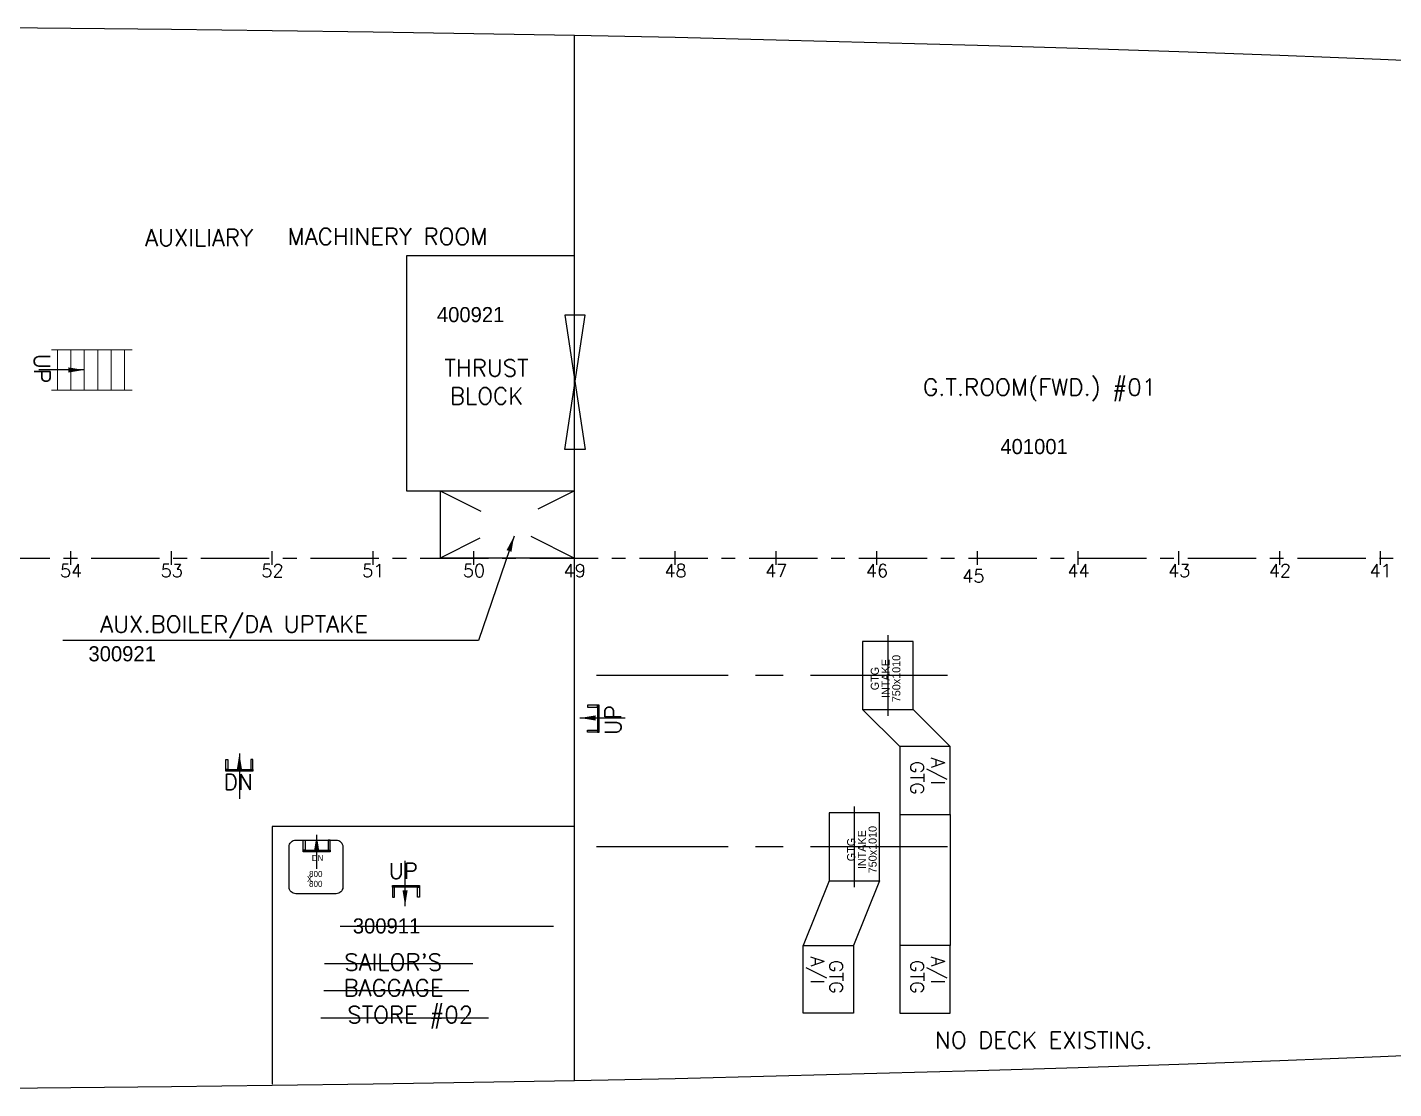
# Model space of a CAD drawing. Header units: inches. Extents: x -439515 to 169029, y 57889 to 226722.
# Drawn here: x 75790 to 93233, y 60522 to 74072 of the extents above; entities that cross this region are included whole.
import ezdxf
from ezdxf.enums import TextEntityAlignment as Align

# ---------------------------------------------------------------- set-up
doc = ezdxf.new("R2010")
doc.units = ezdxf.units.IN
doc.header["$LTSCALE"] = 700
doc.header["$MEASUREMENT"] = 0
for name, pattern in [('CENTER', [2, 1.25, -0.25, 0.25, -0.25]), ('CENTERX2', [4, 2.5, -0.5, 0.5, -0.5]), ('H1', [40, 20, -20]), ('PHANTOM', [2.5, 1.25, -0.25, 0.25, -0.25, 0.25, -0.25])]:
    doc.linetypes.add(name, pattern=pattern)
for name, color, linetype in [('00', 7, 'Continuous'), ('01', 7, 'Continuous'), ('3 DECK', 7, 'Continuous'), ('CL', 7, 'Continuous'), ('COMPT.NOS', 4, 'Continuous'), ('COMPTNAME', 7, 'Continuous'), ('HATCHES', 7, 'Continuous'), ('LIGHT_BULKHEADS', 7, 'Continuous')]:
    doc.layers.add(name, color=color, linetype=linetype)
doc.layers.add('LADDER', color=7, linetype='Continuous', lineweight=15)
doc.styles.add('ROMANS', font='romans')
doc.styles.add('style1', font='romans.shx', dxfattribs={"height": 250})
doc.dimstyles.get("Standard").update_dxf_attribs({"dimtxt": 150.18, "dimasz": 200.18, "dimexe": 0.8, "dimexo": 0.625, "dimgap": 0.09, "dimtad": 0, "dimtih": 1, "dimtoh": 1, "dimdec": 0, "dimzin": 0, "dimdsep": 46, "dimtxsty": 'Standard', "dimcen": 8.09, "dimclrd": 40, "dimclre": 40, "dimadec": 0, "dimazin": 0, "dimtfac": 1, "dimtdec": 0, "dimtofl": 0, "dimtmove": 0, "dimatfit": 3, "dimfxl": 1, "dimtolj": 1, "dimtzin": 0, "dimarcsym": 0})

# ---------------------------------------------------------------- blocks, each defined once
blk = doc.blocks.new('A1M', base_point=(36991, 2400))
at = {"linetype": 'Continuous'}
for p, q in [((37491, 2550), (36491, 2250)), ((36491, 2550), (37491, 2250)), ((36491, 2250), (36491, 2550)), ((37491, 2250), (37491, 2550))]:
    blk.add_line(p, q, dxfattribs=at)
blk = doc.blocks.new('A$C49E2739F')
at = {"layer": 'LADDER', "color": 3}
for p, q in [((112, 600), (1312, 600)), ((200, 600), (200, 0)), ((400, 600), (400, 0)), ((600, 600), (600, 0)), ((800, 600), (800, 0)), ((1000, 600), (1000, 0)), ((1200, 600), (1200, 0)), ((112, 0), (1312, 0))]:
    blk.add_line(p, q, dxfattribs=at)
blk = doc.blocks.new('qwas')
at = {"color": 3, "linetype": 'H1'}
blk.add_line((-836179, 147376), (-836179, 147776), dxfattribs=at)
at = {"color": 3, "linetype": 'Continuous'}
blk.add_lwpolyline([(-836192, 147376), (-836192, 147776), (-836167, 147776), (-836167, 147376)], close=True, dxfattribs=at)
at = {"layer": '00', "color": 3}
for points in [[(-836342, 147746), (-836192, 147746), (-836192, 147776), (-836342, 147776)], [(-836342, 147406), (-836192, 147406), (-836192, 147376), (-836342, 147376)]]:
    blk.add_lwpolyline(points, close=True, dxfattribs=at)

msp = doc.modelspace()

# ---------------------------------------------------------------- linework, layer by layer
at = {"color": 7}
for p, q in [((82775.8, 60624.4), (82775.8, 73970.3)), ((82775.8, 71155.5), (80632.4, 71155.5)), ((80632.4, 71155.5), (80632.4, 68154.7)), ((80632.4, 68154.7), (82775.8, 68154.7)), ((81061.1, 68154.7), (81061.1, 67297.3)), ((81061.1, 68154.7), (81579, 67895.8)), ((82775.8, 68154.7), (82306.9, 67920.3)), ((81568.2, 67550.9), (81061.1, 67297.3)), ((82217.2, 67576.7), (82775.8, 67297.3)), ((76345.5, 67211.6), (76345.5, 67383.1)), ((81489.8, 67211.6), (81489.8, 67383.1)), ((82775.8, 67211.6), (82775.8, 67383.1)), ((84061.9, 67211.6), (84061.9, 67383.1)), ((85348, 67211.6), (85348, 67383.1)), ((86634, 67211.6), (86634, 67383.1)), ((87920.1, 67211.6), (87920.1, 67383.1)), ((89206.2, 67211.6), (89206.2, 67383.1)), ((90492.2, 67211.6), (90492.2, 67383.1)), ((91778.3, 67211.6), (91778.3, 67383.1)), ((93064.3, 67211.6), (93064.3, 67383.1)), ((82775.8, 67297.3), (81061.1, 67297.3))]:
    msp.add_line(p, q, dxfattribs=at)
at = {"color": 7, "linetype": 'Continuous'}
for p, q in [((77631.6, 67211.6), (77631.6, 67383.1)), ((78917.7, 67211.6), (78917.7, 67383.1)), ((80203.7, 67211.6), (80203.7, 67383.1))]:
    msp.add_line(p, q, dxfattribs=at)
at = {"color": 5, "linetype": 'CENTER'}
msp.add_line((13603.7, 67297.3), (147274.5, 67297.3), dxfattribs=at)
at = {"color": 3, "linetype": 'CENTERX2'}
for p, q in [((86775.5, 66311.5), (86775.5, 65282.4)), ((87537.3, 65796.9), (83058.2, 65796.9)), ((86346.8, 64125.1), (86346.8, 63096.1)), ((87537.3, 63610.6), (83058.2, 63610.6))]:
    msp.add_line(p, q, dxfattribs=at)
at = {"color": 4}
for p, q in [((82775.8, 63867.8), (78917.7, 63867.8)), ((78917.7, 63867.8), (78917.7, 60580.7))]:
    msp.add_line(p, q, dxfattribs=at)
at = {"color": 2, "linetype": 'ByBlock'}
for p, q in [((79783.5, 62597.2), (82505.4, 62597.2)), ((79585.4, 62119.6), (81479.6, 62119.6)), ((79573.7, 61776), (81427.2, 61776)), ((79538.7, 61426.6), (81677.8, 61426.6))]:
    msp.add_line(p, q, dxfattribs=at)
at = {"color": 3}
for points in [[(86454, 65364), (87097, 65364), (87097, 66229.9), (86454, 66229.9)], [(86025.3, 63177.7), (86668.3, 63177.7), (86668.3, 64043.6), (86025.3, 64043.6)]]:
    msp.add_lwpolyline(points, close=True, dxfattribs=at)
at = {"color": 3, "linetype": 'PHANTOM'}
for points in [[(87572, 64888.9), (86928.9, 64888.9), (86928.9, 64022.9), (87572, 64022.9)], [(85696.1, 62350.3), (86339.1, 62350.3), (86339.1, 61484.3), (85696.1, 61484.3)], [(87572, 62350.3), (86928.9, 62350.3), (86928.9, 61484.3), (87572, 61484.3)]]:
    msp.add_lwpolyline(points, close=True, dxfattribs=at)
msp.add_lwpolyline([(79217.7, 63696.4), (79732.2, 63696.4, -0.4142136), (79817.9, 63610.6), (79817.9, 63096.2, -0.4142136), (79732.2, 63010.5), (79217.7, 63010.5, -0.4142136), (79132, 63096.2), (79132, 63610.6, -0.4142136)], format="xyb", close=True)
at = {"layer": '01', "color": 4, "linetype": 'ByBlock'}
for p, q in [((86454, 65364), (86928.9, 64888.9)), ((87097, 65364), (87572, 64888.9)), ((86928.9, 64022.9), (86928.9, 62350.3)), ((87572, 64022.9), (87572, 62350.3)), ((86025.3, 63177.7), (85696.1, 62350.3)), ((86668.3, 63177.7), (86339.1, 62350.3))]:
    msp.add_line(p, q, dxfattribs=at)
at = {"layer": '3 DECK', "color": 7}
for points in [[(75059.5, 74072.3), (76345.5, 74062), (77631.6, 74049.2), (78917.7, 74032.9), (80203.7, 74014), (81489.8, 73995.2), (82775.8, 73970.3), (84061.9, 73944.6), (85348, 73912), (86634, 73878.6), (87920.1, 73843.4), (89206.2, 73804.8), (90492.2, 73765.4), (91778.3, 73716.5), (93064.3, 73665.9), (94350.4, 73611.1)], [(94350.4, 60983.6), (93064.3, 60928.8), (91778.3, 60878.2), (90492.2, 60829.3), (89206.2, 60789.9), (87920.1, 60751.3), (86634, 60716.1), (85348, 60682.7), (84061.9, 60650.1), (82775.8, 60624.4), (81489.8, 60599.5), (80203.7, 60580.7), (78917.7, 60561.8), (77631.6, 60545.5), (76345.5, 60532.7), (75059.5, 60522.4)]]:
    msp.add_lwpolyline(points, dxfattribs=at)

# ---------------------------------------------------------------- block references
at = {"color": 7, "xscale": 1.71475, "yscale": 0.8573749999999999, "zscale": 1.71475, "rotation": 90}
msp.add_blockref('A1M', (82781.6, 69541.2), dxfattribs=at)
at = {"yscale": 0.8573749999999999, "zscale": 0.8573749999999999}
for p, xscale, rotation in [((800001.2, 191774), -0.8573749999999999, 180), ((-48030.5, -652333.2), 0.8573749999999999, 270), ((-47044.5, -653362.1), 0.8573749999999999, 270), ((207151.9, 780026.1), 0.8573749999999999, 90), ((207151.9, 780026.1), 0.8573749999999999, 90)]:
    msp.add_blockref('qwas', p, dxfattribs=dict(at, xscale=xscale, rotation=rotation))
at = {"layer": 'LIGHT_BULKHEADS', "color": 3, "extrusion": (0, 0, -1), "xscale": 0.8573749999999999, "yscale": 0.8573749999999999, "zscale": -0.8573749999999999, "rotation": 180}
msp.add_blockref('A$C49E2739F', (-76002.6, 69955.1), dxfattribs=at)

# ---------------------------------------------------------------- texts
at = {"style": 'ROMANS'}
for height, rotation, p in [(205.77, 270, (75878, 69906)), (207.42, 90, (83371.4, 65039.3))]:
    msp.add_text('UP', height=height, rotation=rotation, dxfattribs=at).set_placement(p)
at = {"color": 7, "style": 'ROMANS'}
for s, p in [('54', (76348.1, 67136.8)), ('53', (77634.2, 67136.8)), ('52', (78920.3, 67136.8)), ('51', (80206.3, 67136.8)), ('50', (81492.4, 67136.8)), ('49', (82778.4, 67136.8)), ('48', (84064.5, 67136.8)), ('47', (85350.6, 67136.8)), ('46', (86636.6, 67136.8)), ('44', (89208.8, 67136.8)), ('43', (90494.8, 67136.8)), ('42', (91780.9, 67136.8)), ('41', (93066.9, 67136.8))]:
    msp.add_text(s, height=165.04, dxfattribs=at).set_placement(p, align=Align.MIDDLE)
msp.add_text('45', height=165.04, dxfattribs=at).set_placement((87867.4, 66983.6), align=Align.CENTER)
for s, p in [('DN', (78298.4, 64336.3)), ('UP', (80405.1, 63201.9))]:
    msp.add_text(s, height=201.59, dxfattribs=at).set_placement(p)
for s, p in [('DN', (79421.9, 63427.5)), ('  X', (79302.5, 63159.6)), ('800', (79386.3, 63098.5)), ('800', (79386.6, 63224.7))]:
    msp.add_text(s, height=77.16).set_placement(p)
at = {"layer": 'CL', "style": 'ROMANS'}
for s, p in [('A/I', (87329.9, 64396.5)), ('GTG', (87065.2, 64276.8)), ('A/I', (85791.1, 61857.9)), ('GTG', (86031.4, 61738.2)), ('GTG', (87065.2, 61738.2)), ('A/I', (87329.9, 61857.9))]:
    msp.add_text(s, height=171.47, rotation=270, dxfattribs=at).set_placement(p, align=Align.RIGHT)
at = {"layer": 'COMPT.NOS', "color": 4, "linetype": 'ByBlock', "char_height": 192.91, "width": 1570.243, "attachment_point": 1}
for s, insert in [('400921', (81018.9, 70501.1)), ('401001', (88212.4, 68816.7)), ('300921', (76570.7, 66171.1)), ('300911', (79945.5, 62696.4))]:
    msp.add_mtext(s, dxfattribs=dict(at, insert=insert))
at = {"layer": 'COMPTNAME', "style": 'style1'}
for s, height, p in [('AUXILIARY', 214.34, (78672.5, 71279.5)), ('MACHINERY ROOM', 214.344, (81665.8, 71294.8))]:
    msp.add_text(s, height=height, dxfattribs=at).set_placement(p, align=Align.RIGHT)
at = {"layer": 'COMPTNAME', "color": 7, "style": 'style1'}
for s, p in [("SAILOR'S", (81085.7, 62031.4)), ('BAGGAGE', (81102.9, 61703.3)), ('STORE #02', (81482, 61360))]:
    msp.add_text(s, height=214.34, dxfattribs=at).set_placement(p, align=Align.RIGHT)
at = {"layer": 'COMPTNAME', "attachment_point": 5, "style": 'style1'}
for s, insert, char_height, width in [('THRUST\\PBLOCK', (81652.8, 69544.8), 214.34, 7250.494), ('G.T.ROOM(FWD.) #01', (88713.5, 69441.9), 214.344, 7250.494), ('AUX.BOILER/DA UPTAKE', (78430, 66417.3), 214.344, 7250.494), ('NO DECK EXISTING.', (88765.1, 61143), 214.344, 8384.339)]:
    msp.add_mtext(s, dxfattribs=dict(at, insert=insert, char_height=char_height, width=width))
at = {"layer": 'HATCHES', "char_height": 102.89, "width": 710.751, "attachment_point": 5, "rotation": 90, "line_spacing_factor": 0.8}
for insert in [(86747.1, 65758.5), (86444.8, 63574.2)]:
    msp.add_mtext('GTG INTAKE\\P750x1010', dxfattribs=dict(at, insert=insert))

# ---------------------------------------------------------------- leaders
at = {"color": 3}
for points in [[(76513.7, 69697.9), (75936.1, 69697.9)], [(82845.5, 65254.9), (83423.1, 65254.9)], [(78497.8, 64800.3), (78497.8, 64222.7)], [(79483.8, 63762), (79483.8, 63328.2)], [(80612.8, 62853.5), (80612.8, 63431.2)]]:
    msp.add_leader(points, dimstyle='Standard', dxfattribs=at)
msp.add_leader([(82004.3, 67576.7), (81550.1, 66242.5), (76243.3, 66242.5)], dimstyle='Standard', override={"dimgap": 0.09, "dimtad": 0})

doc.saveas('drawing.dxf')
